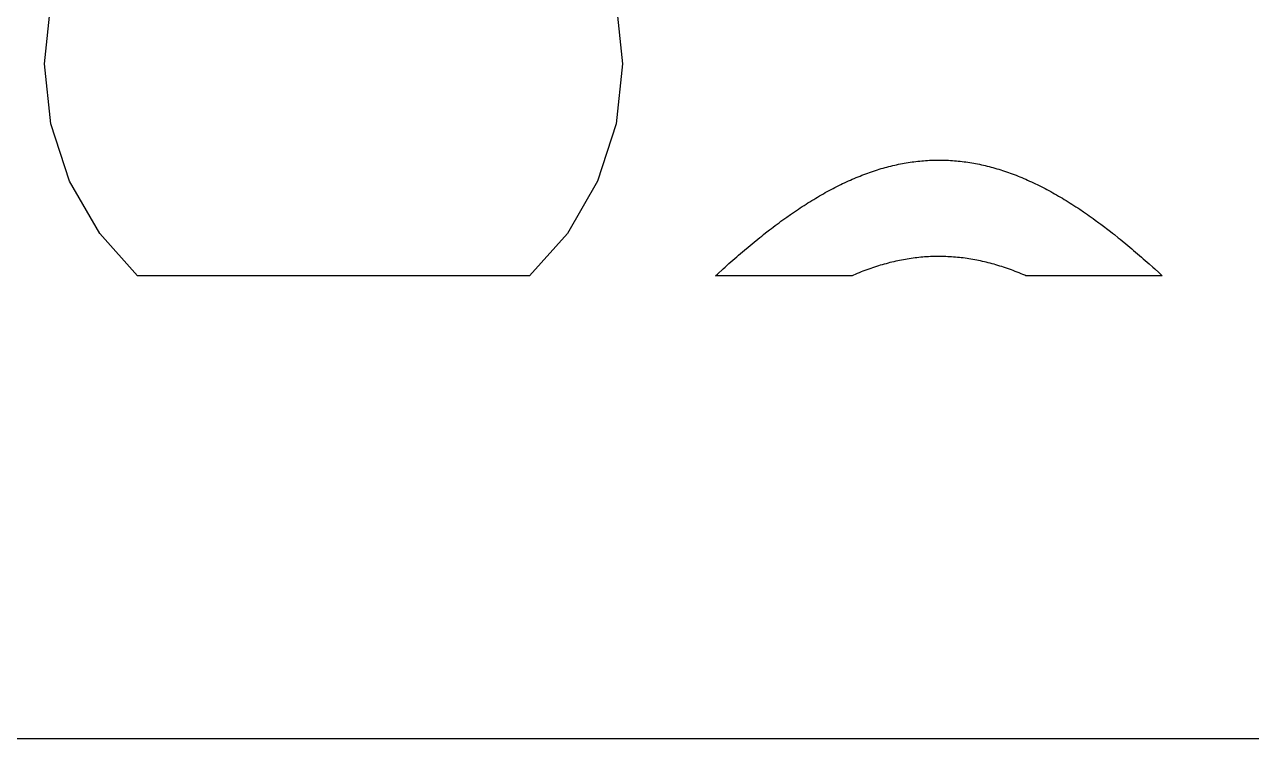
# Model space of a CAD drawing. Header units: metres. Extents: x -75 to 75, y 0 to 231.
# Drawn here: x -55.14 to -23.31, y 0 to 18.51 of the extents above; entities that cross this region are included whole.
import ezdxf

# ---------------------------------------------------------------- set-up
doc = ezdxf.new("R2010")
doc.units = ezdxf.units.M

msp = doc.modelspace()

# ---------------------------------------------------------------- linework, layer by layer
for p, q in [((-54.6239, 17.5), (-54.46, 19.0594)), ((-39.7878, 19.0594), (-39.6239, 17.5)), ((-54.46, 15.9407), (-54.6239, 17.5)), ((-39.6239, 17.5), (-39.7878, 15.9407)), ((-53.9754, 14.4495), (-54.46, 15.9407)), ((-39.7878, 15.9407), (-40.2723, 14.4495)), ((-32.0637, 14.958), (-32.0137, 14.9643)), ((-32.0137, 14.9643), (-31.9637, 14.97)), ((-31.9637, 14.97), (-31.9137, 14.9752)), ((-31.9137, 14.9752), (-31.8636, 14.9799)), ((-31.8636, 14.9799), (-31.8137, 14.9841)), ((-31.8137, 14.9841), (-31.7637, 14.9879)), ((-31.7637, 14.9879), (-31.7136, 14.9911)), ((-31.7136, 14.9911), (-31.6637, 14.9938)), ((-31.6637, 14.9938), (-31.6137, 14.996)), ((-31.6137, 14.996), (-31.5636, 14.9978)), ((-31.5636, 14.9978), (-31.5137, 14.999)), ((-31.5137, 14.999), (-31.4637, 14.9998)), ((-31.4637, 14.9998), (-31.4137, 14.9999)), ((-31.4137, 14.9999), (-31.3637, 14.9997)), ((-31.3637, 14.9997), (-31.3137, 14.9989)), ((-31.3137, 14.9989), (-31.2637, 14.9976)), ((-31.2637, 14.9976), (-31.2137, 14.9959)), ((-31.2137, 14.9959), (-31.1636, 14.9936)), ((-31.1636, 14.9936), (-31.1137, 14.9908)), ((-31.1137, 14.9908), (-31.0637, 14.9876)), ((-31.0637, 14.9876), (-31.0136, 14.9838)), ((-31.0136, 14.9838), (-30.9637, 14.9796)), ((-30.9637, 14.9796), (-30.9137, 14.9747)), ((-30.9137, 14.9747), (-30.8636, 14.9695)), ((-30.8636, 14.9695), (-30.8137, 14.9638)), ((-30.8137, 14.9638), (-30.7637, 14.9575)), ((-33.3636, 14.6253), (-33.3137, 14.6441)), ((-33.3137, 14.6441), (-33.2637, 14.6624)), ((-33.2637, 14.6624), (-33.2137, 14.6803)), ((-33.2137, 14.6803), (-33.1637, 14.6976)), ((-33.1637, 14.6976), (-33.1136, 14.7145)), ((-33.1136, 14.7145), (-33.0637, 14.7309)), ((-33.0637, 14.7309), (-33.0137, 14.7469)), ((-33.0137, 14.7469), (-32.9636, 14.7623)), ((-32.9636, 14.7623), (-32.9137, 14.7773)), ((-32.9137, 14.7773), (-32.8637, 14.7918)), ((-32.8637, 14.7918), (-32.8136, 14.8058)), ((-32.8136, 14.8058), (-32.7637, 14.8194)), ((-32.7637, 14.8194), (-32.7137, 14.8325)), ((-32.7137, 14.8325), (-32.6637, 14.845)), ((-32.6637, 14.845), (-32.6137, 14.8572)), ((-32.6137, 14.8572), (-32.5637, 14.8688)), ((-32.5637, 14.8688), (-32.5137, 14.8799)), ((-32.5137, 14.8799), (-32.4637, 14.8906)), ((-32.4637, 14.8906), (-32.4136, 14.9007)), ((-32.4136, 14.9007), (-32.3637, 14.9104)), ((-32.3637, 14.9104), (-32.3137, 14.9196)), ((-32.3137, 14.9196), (-32.2636, 14.9283)), ((-32.2636, 14.9283), (-32.2137, 14.9364)), ((-32.2137, 14.9364), (-32.1637, 14.9442)), ((-32.1637, 14.9442), (-32.1136, 14.9513)), ((-32.1136, 14.9513), (-32.0637, 14.958)), ((-30.7637, 14.9575), (-30.7137, 14.9507)), ((-30.7137, 14.9507), (-30.6637, 14.9435)), ((-30.6637, 14.9435), (-30.6136, 14.9358)), ((-30.6136, 14.9358), (-30.5637, 14.9275)), ((-30.5637, 14.9275), (-30.5137, 14.9187)), ((-30.5137, 14.9187), (-30.4636, 14.9096)), ((-30.4636, 14.9096), (-30.4137, 14.8998)), ((-30.4137, 14.8998), (-30.3637, 14.8897)), ((-30.3637, 14.8897), (-30.3136, 14.879)), ((-30.3136, 14.879), (-30.2637, 14.8678)), ((-30.2637, 14.8678), (-30.2137, 14.8561)), ((-30.2137, 14.8561), (-30.1637, 14.844)), ((-30.1637, 14.844), (-30.1137, 14.8313)), ((-30.1137, 14.8313), (-30.0637, 14.8182)), ((-30.0637, 14.8182), (-30.0137, 14.8046)), ((-30.0137, 14.8046), (-29.9637, 14.7906)), ((-29.9637, 14.7906), (-29.9136, 14.776)), ((-29.9136, 14.776), (-29.8637, 14.761)), ((-29.8637, 14.761), (-29.8137, 14.7454)), ((-29.8137, 14.7454), (-29.7636, 14.7295)), ((-29.7636, 14.7295), (-29.7137, 14.713)), ((-29.7137, 14.713), (-29.6637, 14.696)), ((-29.6637, 14.696), (-29.6136, 14.6786)), ((-29.6136, 14.6786), (-29.5637, 14.6608)), ((-29.5637, 14.6608), (-29.5137, 14.6425)), ((-53.1915, 13.0917), (-53.9754, 14.4495)), ((-40.2723, 14.4495), (-41.0562, 13.0917)), ((-34.0636, 14.3151), (-34.0137, 14.3401)), ((-34.0137, 14.3401), (-33.9637, 14.3648)), ((-33.9637, 14.3648), (-33.9137, 14.389)), ((-33.9137, 14.389), (-33.8637, 14.4127)), ((-33.8637, 14.4127), (-33.8137, 14.436)), ((-33.8137, 14.436), (-33.7637, 14.4588)), ((-33.7637, 14.4588), (-33.7137, 14.4812)), ((-33.7137, 14.4812), (-33.6636, 14.5032)), ((-33.6636, 14.5032), (-33.6137, 14.5247)), ((-33.6137, 14.5247), (-33.5637, 14.5457)), ((-33.5637, 14.5457), (-33.5136, 14.5663)), ((-33.5136, 14.5663), (-33.4637, 14.5865)), ((-33.4637, 14.5865), (-33.4137, 14.6061)), ((-33.4137, 14.6061), (-33.3636, 14.6253)), ((-29.5137, 14.6425), (-29.4637, 14.6236)), ((-29.4637, 14.6236), (-29.4137, 14.6044)), ((-29.4137, 14.6044), (-29.3636, 14.5847)), ((-29.3636, 14.5847), (-29.3137, 14.5645)), ((-29.3137, 14.5645), (-29.2637, 14.5438)), ((-29.2637, 14.5438), (-29.2136, 14.5228)), ((-29.2136, 14.5228), (-29.1637, 14.5013)), ((-29.1637, 14.5013), (-29.1137, 14.4792)), ((-29.1137, 14.4792), (-29.0636, 14.4568)), ((-29.0636, 14.4568), (-29.0137, 14.4339)), ((-29.0137, 14.4339), (-28.9637, 14.4106)), ((-28.9637, 14.4106), (-28.9137, 14.3868)), ((-28.9137, 14.3868), (-28.8637, 14.3626)), ((-28.8637, 14.3626), (-28.8137, 14.3379)), ((-28.8137, 14.3379), (-28.7637, 14.3129)), ((-34.6637, 13.9817), (-34.6136, 14.0118)), ((-34.6136, 14.0118), (-34.5637, 14.0414)), ((-34.5637, 14.0414), (-34.5137, 14.0707)), ((-34.5137, 14.0707), (-34.4637, 14.0995)), ((-34.4637, 14.0995), (-34.4137, 14.1279)), ((-34.4137, 14.1279), (-34.3636, 14.1559)), ((-34.3636, 14.1559), (-34.3137, 14.1835)), ((-34.3137, 14.1835), (-34.2637, 14.2107)), ((-34.2637, 14.2107), (-34.2136, 14.2374)), ((-34.2136, 14.2374), (-34.1637, 14.2638)), ((-34.1637, 14.2638), (-34.1137, 14.2896)), ((-34.1137, 14.2896), (-34.0636, 14.3151)), ((-28.7637, 14.3129), (-28.7137, 14.2873)), ((-28.7137, 14.2873), (-28.6636, 14.2614)), ((-28.6636, 14.2614), (-28.6137, 14.2351)), ((-28.6137, 14.2351), (-28.5637, 14.2083)), ((-28.5637, 14.2083), (-28.5136, 14.1811)), ((-28.5136, 14.1811), (-28.4637, 14.1534)), ((-28.4637, 14.1534), (-28.4137, 14.1254)), ((-28.4137, 14.1254), (-28.3636, 14.0969)), ((-28.3636, 14.0969), (-28.3137, 14.0681)), ((-28.3137, 14.0681), (-28.2637, 14.0388)), ((-28.2637, 14.0388), (-28.2137, 14.0091)), ((-28.2137, 14.0091), (-28.1637, 13.979)), ((-35.1637, 13.6599), (-35.1137, 13.6938)), ((-35.1137, 13.6938), (-35.0637, 13.7273)), ((-35.0637, 13.7273), (-35.0137, 13.7605)), ((-35.0137, 13.7605), (-34.9637, 13.7932)), ((-34.9637, 13.7932), (-34.9136, 13.8256)), ((-34.9136, 13.8256), (-34.8637, 13.8576)), ((-34.8637, 13.8576), (-34.8137, 13.8892)), ((-34.8137, 13.8892), (-34.7636, 13.9204)), ((-34.7636, 13.9204), (-34.7137, 13.9513)), ((-34.7137, 13.9513), (-34.6637, 13.9817)), ((-28.1637, 13.979), (-28.1136, 13.9486)), ((-28.1136, 13.9486), (-28.0637, 13.9177)), ((-28.0637, 13.9177), (-28.0137, 13.8864)), ((-28.0137, 13.8864), (-27.9636, 13.8548)), ((-27.9636, 13.8548), (-27.9137, 13.8227)), ((-27.9137, 13.8227), (-27.8637, 13.7904)), ((-27.8637, 13.7904), (-27.8136, 13.7576)), ((-27.8136, 13.7576), (-27.7637, 13.7244)), ((-27.7637, 13.7244), (-27.6637, 13.6569)), ((-35.6637, 13.3015), (-35.5637, 13.376)), ((-35.5637, 13.376), (-35.5137, 13.4127)), ((-35.5137, 13.4127), (-35.4636, 13.4491)), ((-35.4636, 13.4491), (-35.4137, 13.4851)), ((-35.4137, 13.4851), (-35.3637, 13.5207)), ((-35.3637, 13.5207), (-35.2637, 13.5911)), ((-35.2637, 13.5911), (-35.2137, 13.6256)), ((-35.2137, 13.6256), (-35.1637, 13.6599)), ((-27.6637, 13.6569), (-27.6137, 13.6226)), ((-27.6137, 13.6226), (-27.5637, 13.588)), ((-27.5637, 13.588), (-27.5137, 13.5529)), ((-27.5137, 13.5529), (-27.4637, 13.5176)), ((-27.4637, 13.5176), (-27.4136, 13.4819)), ((-27.4136, 13.4819), (-27.3637, 13.4458)), ((-27.3637, 13.4458), (-27.2636, 13.3727)), ((-27.2636, 13.3727), (-27.2137, 13.3356)), ((-52.2086, 12), (-53.1915, 13.0917)), ((-41.0562, 13.0917), (-42.0392, 12)), ((-36.0136, 13.0309), (-35.9637, 13.0704)), ((-35.9637, 13.0704), (-35.9137, 13.1097)), ((-35.9137, 13.1097), (-35.8137, 13.1874)), ((-35.8137, 13.1874), (-35.7637, 13.2258)), ((-35.7637, 13.2258), (-35.7137, 13.2639)), ((-35.7137, 13.2639), (-35.6637, 13.3015)), ((-27.2137, 13.3356), (-27.1136, 13.2605)), ((-27.1136, 13.2605), (-27.0637, 13.2224)), ((-27.0637, 13.2224), (-26.9637, 13.1453)), ((-26.9637, 13.1453), (-26.9137, 13.1063)), ((-26.9137, 13.1063), (-26.8636, 13.0669)), ((-26.8636, 13.0669), (-26.7637, 12.9874)), ((-36.4637, 12.6611), (-36.3637, 12.7453)), ((-36.3637, 12.7453), (-36.3137, 12.7869)), ((-36.3137, 12.7869), (-36.2137, 12.8694)), ((-36.2137, 12.8694), (-36.1137, 12.9507)), ((-36.1137, 12.9507), (-36.0637, 12.9909)), ((-36.0637, 12.9909), (-36.0136, 13.0309)), ((-26.7637, 12.9874), (-26.7136, 12.9471)), ((-26.7136, 12.9471), (-26.6637, 12.9066)), ((-26.6637, 12.9066), (-26.5636, 12.8246)), ((-26.5636, 12.8246), (-26.5137, 12.7832)), ((-26.5137, 12.7832), (-26.4137, 12.6996)), ((-36.7637, 12.4025), (-36.6637, 12.4898)), ((-36.6637, 12.4898), (-36.6137, 12.533)), ((-36.6137, 12.533), (-36.5137, 12.6187)), ((-36.5137, 12.6187), (-36.4637, 12.6611)), ((-32.3363, 12.4155), (-32.3862, 12.4061)), ((-32.2862, 12.4244), (-32.3363, 12.4155)), ((-32.2363, 12.4328), (-32.2862, 12.4244)), ((-32.1863, 12.4407), (-32.2363, 12.4328)), ((-32.1362, 12.4482), (-32.1863, 12.4407)), ((-32.0863, 12.4551), (-32.1362, 12.4482)), ((-32.0363, 12.4615), (-32.0863, 12.4551)), ((-31.9862, 12.4675), (-32.0363, 12.4615)), ((-31.9363, 12.4729), (-31.9862, 12.4675)), ((-31.8863, 12.4779), (-31.9363, 12.4729)), ((-31.8362, 12.4823), (-31.8863, 12.4779)), ((-31.7863, 12.4863), (-31.8362, 12.4823)), ((-31.7362, 12.4897), (-31.7863, 12.4863)), ((-31.6862, 12.4927), (-31.7362, 12.4897)), ((-31.6363, 12.4951), (-31.6862, 12.4927)), ((-31.5862, 12.497), (-31.6363, 12.4951)), ((-31.5363, 12.4986), (-31.5862, 12.497)), ((-31.4863, 12.4995), (-31.5363, 12.4986)), ((-31.4362, 12.4999), (-31.4863, 12.4995)), ((-31.3863, 12.4998), (-31.4362, 12.4999)), ((-31.3363, 12.4993), (-31.3863, 12.4998)), ((-31.2862, 12.4982), (-31.3363, 12.4993)), ((-31.2363, 12.4967), (-31.2862, 12.4982)), ((-31.1862, 12.4947), (-31.2363, 12.4967)), ((-31.1362, 12.4921), (-31.1862, 12.4947)), ((-31.0863, 12.4891), (-31.1362, 12.4921)), ((-31.0362, 12.4856), (-31.0863, 12.4891)), ((-30.9863, 12.4815), (-31.0362, 12.4856)), ((-30.9363, 12.477), (-30.9863, 12.4815)), ((-30.8862, 12.4719), (-30.9363, 12.477)), ((-30.8363, 12.4664), (-30.8862, 12.4719)), ((-30.7863, 12.4604), (-30.8363, 12.4664)), ((-30.7362, 12.4538), (-30.7863, 12.4604)), ((-30.6863, 12.4468), (-30.7362, 12.4538)), ((-30.6363, 12.4393), (-30.6863, 12.4468)), ((-30.5862, 12.4313), (-30.6363, 12.4393)), ((-30.5363, 12.4228), (-30.5862, 12.4313)), ((-30.4862, 12.4138), (-30.5363, 12.4228)), ((-26.4137, 12.6996), (-26.3637, 12.6574)), ((-26.3637, 12.6574), (-26.2637, 12.5722)), ((-26.2637, 12.5722), (-26.1636, 12.4859)), ((-26.1636, 12.4859), (-26.1137, 12.4424)), ((-26.1137, 12.4424), (-26.0136, 12.3547)), ((-37.1637, 12.0444), (-37.0137, 12.1804)), ((-37.0137, 12.1804), (-36.9637, 12.2253)), ((-36.9637, 12.2253), (-36.8636, 12.3144)), ((-36.8636, 12.3144), (-36.7637, 12.4025)), ((-33.4363, 12.0973), (-33.4863, 12.0774)), ((-33.3862, 12.1167), (-33.4363, 12.0973)), ((-33.3363, 12.1357), (-33.3862, 12.1167)), ((-33.2863, 12.1542), (-33.3363, 12.1357)), ((-33.2362, 12.1722), (-33.2863, 12.1542)), ((-33.1863, 12.1898), (-33.2362, 12.1722)), ((-33.1363, 12.2069), (-33.1863, 12.1898)), ((-33.0862, 12.2235), (-33.1363, 12.2069)), ((-33.0363, 12.2397), (-33.0862, 12.2235)), ((-32.9862, 12.2554), (-33.0363, 12.2397)), ((-32.9362, 12.2706), (-32.9862, 12.2554)), ((-32.8863, 12.2853), (-32.9362, 12.2706)), ((-32.8362, 12.2996), (-32.8863, 12.2853)), ((-32.7863, 12.3133), (-32.8362, 12.2996)), ((-32.7363, 12.3267), (-32.7863, 12.3133)), ((-32.6862, 12.3395), (-32.7363, 12.3267)), ((-32.6363, 12.3518), (-32.6862, 12.3395)), ((-32.5863, 12.3636), (-32.6363, 12.3518)), ((-32.5362, 12.375), (-32.5863, 12.3636)), ((-32.4863, 12.3859), (-32.5362, 12.375)), ((-32.4362, 12.3962), (-32.4863, 12.3859)), ((-32.3862, 12.4061), (-32.4362, 12.3962)), ((-30.4362, 12.4043), (-30.4862, 12.4138)), ((-30.3863, 12.3943), (-30.4362, 12.4043)), ((-30.3362, 12.3839), (-30.3863, 12.3943)), ((-30.2863, 12.3729), (-30.3362, 12.3839)), ((-30.2363, 12.3615), (-30.2863, 12.3729)), ((-30.1862, 12.3495), (-30.2363, 12.3615)), ((-30.1363, 12.3371), (-30.1862, 12.3495)), ((-30.0863, 12.3242), (-30.1363, 12.3371)), ((-30.0362, 12.3108), (-30.0863, 12.3242)), ((-29.9863, 12.297), (-30.0362, 12.3108)), ((-29.9362, 12.2826), (-29.9863, 12.297)), ((-29.8862, 12.2678), (-29.9362, 12.2826)), ((-29.8363, 12.2525), (-29.8862, 12.2678)), ((-29.7862, 12.2367), (-29.8363, 12.2525)), ((-29.7363, 12.2205), (-29.7862, 12.2367)), ((-29.6863, 12.2038), (-29.7363, 12.2205)), ((-29.6362, 12.1866), (-29.6863, 12.2038)), ((-29.5863, 12.169), (-29.6362, 12.1866)), ((-29.5363, 12.1508), (-29.5863, 12.169)), ((-29.4862, 12.1322), (-29.5363, 12.1508)), ((-29.4363, 12.1132), (-29.4862, 12.1322)), ((-29.3863, 12.0937), (-29.4363, 12.1132)), ((-26.0136, 12.3547), (-25.9637, 12.3104)), ((-25.9637, 12.3104), (-25.8636, 12.2213)), ((-25.8636, 12.2213), (-25.8137, 12.1764)), ((-25.8137, 12.1764), (-25.7137, 12.086)), ((-42.0392, 12), (-52.2086, 12)), ((-37.2121, 12), (-37.1637, 12.0444)), ((-33.6708, 12), (-37.2121, 12)), ((-33.6362, 12.015), (-33.6708, 12)), ((-33.5863, 12.0363), (-33.6362, 12.015)), ((-33.5362, 12.057), (-33.5863, 12.0363)), ((-33.4863, 12.0774), (-33.5362, 12.057)), ((-29.3362, 12.0737), (-29.3863, 12.0937)), ((-29.2863, 12.0532), (-29.3362, 12.0737)), ((-29.2362, 12.0324), (-29.2863, 12.0532)), ((-29.1862, 12.011), (-29.2362, 12.0324)), ((-29.161, 12), (-29.1862, 12.011)), ((-25.6196, 12), (-29.161, 12)), ((-25.7137, 12.086), (-25.6637, 12.0404)), ((-25.6637, 12.0404), (-25.6196, 12)), ((-75, 0), (75, 0))]:
    msp.add_line(p, q)

doc.saveas('drawing.dxf')
